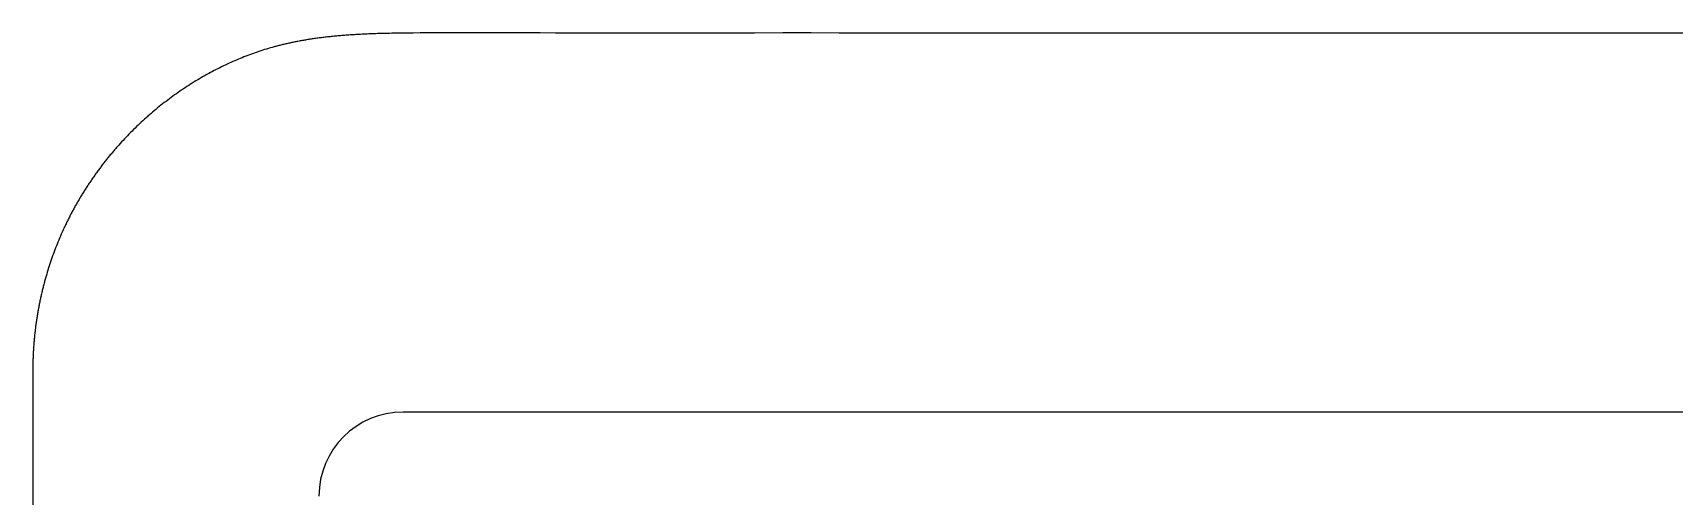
# Model space of a CAD drawing. Header units: millimetres. Extents: x -9 to 276, y -90 to 14.
# Drawn here: x -9 to 0.75, y 6.5 to 9.25 of the extents above; entities that cross this region are included whole.
import ezdxf

# ---------------------------------------------------------------- set-up
doc = ezdxf.new("R2010")
doc.units = ezdxf.units.MM
doc.layers.add('BLACK', color=7, linetype='CONTINUOUS')

msp = doc.modelspace()

# ---------------------------------------------------------------- linework, layer by layer
at = {"layer": 'BLACK', "linetype": 'Continuous'}
for p, q in [((-7.565422, 9.167742), (-7.571029, 9.166194)), ((-7.559773, 9.169281), (-7.565422, 9.167742)), ((-7.554121, 9.1708), (-7.559773, 9.169281)), ((-7.548427, 9.172309), (-7.554121, 9.1708)), ((-7.542728, 9.173798), (-7.548427, 9.172309)), ((-7.536986, 9.175278), (-7.542728, 9.173798)), ((-7.531241, 9.176738), (-7.536986, 9.175278)), ((-7.52545, 9.178189), (-7.531241, 9.176738)), ((-7.519655, 9.179619), (-7.52545, 9.178189)), ((-7.513815, 9.181041), (-7.519655, 9.179619)), ((-7.50797, 9.182442), (-7.513815, 9.181041)), ((-7.502078, 9.183835), (-7.50797, 9.182442)), ((-7.496182, 9.185207), (-7.502078, 9.183835)), ((-7.490237, 9.18657), (-7.496182, 9.185207)), ((-7.484288, 9.187913), (-7.490237, 9.18657)), ((-7.478288, 9.189247), (-7.484288, 9.187913)), ((-7.472285, 9.190562), (-7.478288, 9.189247)), ((-7.466229, 9.191867), (-7.472285, 9.190562)), ((-7.460169, 9.193152), (-7.466229, 9.191867)), ((-7.454056, 9.194428), (-7.460169, 9.193152)), ((-7.447938, 9.195684), (-7.454056, 9.194428)), ((-7.441765, 9.196931), (-7.447938, 9.195684)), ((-7.435587, 9.198158), (-7.441765, 9.196931)), ((-7.429352, 9.199376), (-7.435587, 9.198158)), ((-7.423113, 9.200574), (-7.429352, 9.199376)), ((-7.416815, 9.201763), (-7.423113, 9.200574)), ((-7.410512, 9.202932), (-7.416815, 9.201763)), ((-7.404147, 9.204092), (-7.410512, 9.202932)), ((-7.397779, 9.205232), (-7.404147, 9.204092)), ((-7.391346, 9.206364), (-7.397779, 9.205232)), ((-7.384909, 9.207475), (-7.391346, 9.206364)), ((-7.378405, 9.208577), (-7.384909, 9.207475)), ((-7.371898, 9.20966), (-7.378405, 9.208577)), ((-7.365321, 9.210733), (-7.371898, 9.20966)), ((-7.35874, 9.211787), (-7.365321, 9.210733)), ((-7.352088, 9.212831), (-7.35874, 9.211787)), ((-7.345431, 9.213856), (-7.352088, 9.212831)), ((-7.338699, 9.214872), (-7.345431, 9.213856)), ((-7.331963, 9.215868), (-7.338699, 9.214872)), ((-7.325149, 9.216855), (-7.331963, 9.215868)), ((-7.31833, 9.217822), (-7.325149, 9.216855)), ((-7.31143, 9.21878), (-7.31833, 9.217822)), ((-7.304526, 9.219718), (-7.31143, 9.21878)), ((-7.297537, 9.220647), (-7.304526, 9.219718)), ((-7.290543, 9.221557), (-7.297537, 9.220647)), ((-7.28346, 9.222457), (-7.290543, 9.221557)), ((-7.276372, 9.223338), (-7.28346, 9.222457)), ((-7.269191, 9.22421), (-7.276372, 9.223338)), ((-7.262006, 9.225062), (-7.269191, 9.22421)), ((-7.254722, 9.225905), (-7.262006, 9.225062)), ((-7.247434, 9.226728), (-7.254722, 9.225905)), ((-7.240041, 9.227542), (-7.247434, 9.226728)), ((-7.232645, 9.228336), (-7.240041, 9.227542)), ((-7.225139, 9.229122), (-7.232645, 9.228336)), ((-7.217629, 9.229888), (-7.225139, 9.229122)), ((-7.210002, 9.230645), (-7.217629, 9.229888)), ((-7.202372, 9.231382), (-7.210002, 9.230645)), ((-7.194618, 9.23211), (-7.202372, 9.231382)), ((-7.18686, 9.232818), (-7.194618, 9.23211)), ((-7.178971, 9.233518), (-7.18686, 9.232818)), ((-7.171078, 9.234197), (-7.178971, 9.233518)), ((-7.163044, 9.234868), (-7.171078, 9.234197)), ((-7.155008, 9.235519), (-7.163044, 9.234868)), ((-7.14682, 9.236162), (-7.155008, 9.235519)), ((-7.13863, 9.236784), (-7.14682, 9.236162)), ((-7.130277, 9.237398), (-7.13863, 9.236784)), ((-7.121921, 9.237992), (-7.130277, 9.237398)), ((-7.113391, 9.238577), (-7.121921, 9.237992)), ((-7.104857, 9.239142), (-7.113391, 9.238577)), ((-7.096133, 9.2397), (-7.104857, 9.239142)), ((-7.087407, 9.240236), (-7.096133, 9.2397)), ((-7.078473, 9.240765), (-7.087407, 9.240236)), ((-7.069537, 9.241274), (-7.078473, 9.240765)), ((-7.060373, 9.241774), (-7.069537, 9.241274)), ((-7.051207, 9.242255), (-7.060373, 9.241774)), ((-7.041789, 9.242727), (-7.051207, 9.242255)), ((-7.032368, 9.243179), (-7.041789, 9.242727)), ((-7.022668, 9.243624), (-7.032368, 9.243179)), ((-7.012964, 9.244048), (-7.022668, 9.243624)), ((-7.002944, 9.244465), (-7.012964, 9.244048)), ((-6.992922, 9.244862), (-7.002944, 9.244465)), ((-6.982539, 9.245251), (-6.992922, 9.244862)), ((-6.972153, 9.24562), (-6.982539, 9.245251)), ((-6.96135, 9.245983), (-6.972153, 9.24562)), ((-6.950544, 9.246325), (-6.96135, 9.245983)), ((-6.939245, 9.246661), (-6.950544, 9.246325)), ((-6.927943, 9.246976), (-6.939245, 9.246661)), ((-6.916042, 9.247286), (-6.927943, 9.246976)), ((-6.90414, 9.247575), (-6.916042, 9.247286)), ((-6.891486, 9.247861), (-6.90414, 9.247575)), ((-6.878831, 9.248125), (-6.891486, 9.247861)), ((-6.865185, 9.248388), (-6.878831, 9.248125)), ((-6.851537, 9.248629), (-6.865185, 9.248388)), ((-6.836474, 9.248872), (-6.851537, 9.248629)), ((-6.821411, 9.249093), (-6.836474, 9.248872)), ((-6.803999, 9.249323), (-6.821411, 9.249093)), ((-6.786587, 9.24953), (-6.803999, 9.249323)), ((-6.763003, 9.249779), (-6.786587, 9.24953)), ((-6.739424, 9.25), (-6.763003, 9.249779)), ((-6.697382, 9.250342), (-6.739424, 9.25)), ((-6.65536, 9.250624), (-6.697382, 9.250342)), ((-6.613357, 9.250851), (-6.65536, 9.250624)), ((-6.571372, 9.251025), (-6.613357, 9.250851)), ((-6.529403, 9.251152), (-6.571372, 9.251025)), ((-6.487449, 9.251235), (-6.529403, 9.251152)), ((-6.445509, 9.251278), (-6.487449, 9.251235)), ((-6.40358, 9.251285), (-6.445509, 9.251278)), ((-6.361663, 9.25126), (-6.40358, 9.251285)), ((-6.319755, 9.251207), (-6.361663, 9.25126)), ((-6.277855, 9.25113), (-6.319755, 9.251207)), ((-6.235962, 9.251033), (-6.277855, 9.25113)), ((-6.152191, 9.250796), (-6.235962, 9.251033)), ((-6.068431, 9.250527), (-6.152191, 9.250796)), ((-5.984345, 9.250256), (-6.068431, 9.250527)), ((-5.892788, 9.25), (-5.984345, 9.250256)), ((-5.803399, 9.249818), (-5.892788, 9.25)), ((-5.713987, 9.249703), (-5.803399, 9.249818)), ((-5.624555, 9.249645), (-5.713987, 9.249703)), ((-5.535108, 9.249635), (-5.624555, 9.249645)), ((-5.445648, 9.249663), (-5.535108, 9.249635)), ((-5.356177, 9.249719), (-5.445648, 9.249663)), ((-5.177221, 9.249879), (-5.356177, 9.249719)), ((-5.046152, 9.25), (-5.177221, 9.249879)), ((-4.878321, 9.25012), (-5.046152, 9.25)), ((-4.710504, 9.250196), (-4.878321, 9.25012)), ((-4.5427, 9.250236), (-4.710504, 9.250196)), ((-4.374906, 9.250246), (-4.5427, 9.250236)), ((-4.20712, 9.250231), (-4.374906, 9.250246)), ((-4.039341, 9.250198), (-4.20712, 9.250231)), ((-3.703792, 9.250101), (-4.039341, 9.250198)), ((-3.35288, 9.25), (-3.703792, 9.250101)), ((-2.992662, 9.249943), (-3.35288, 9.25)), ((-2.63243, 9.24993), (-2.992662, 9.249943)), ((-1.911942, 9.249977), (-2.63243, 9.24993)), ((-1.659608, 9.25), (-1.911942, 9.249977)), ((0.033664, 9.25), (-1.659608, 9.25)), ((0.339389, 9.249966), (0.033664, 9.25)), ((0.948621, 9.249911), (0.339389, 9.249966)), ((-7.832838, 9.070103), (-7.8439, 9.064991)), ((-7.821765, 9.075132), (-7.832838, 9.070103)), ((-7.810682, 9.080078), (-7.821765, 9.075132)), ((-7.79959, 9.08494), (-7.810682, 9.080078)), ((-7.788489, 9.089719), (-7.79959, 9.08494)), ((-7.777381, 9.094415), (-7.788489, 9.089719)), ((-7.766266, 9.099026), (-7.777381, 9.094415)), ((-7.755145, 9.103554), (-7.766266, 9.099026)), ((-7.744019, 9.107998), (-7.755145, 9.103554)), ((-7.732889, 9.112357), (-7.744019, 9.107998)), ((-7.721754, 9.116633), (-7.732889, 9.112357)), ((-7.710617, 9.120824), (-7.721754, 9.116633)), ((-7.699478, 9.124931), (-7.710617, 9.120824)), ((-7.688336, 9.128953), (-7.699478, 9.124931)), ((-7.677195, 9.132891), (-7.688336, 9.128953)), ((-7.666052, 9.136744), (-7.677195, 9.132891)), ((-7.654911, 9.140513), (-7.666052, 9.136744)), ((-7.64377, 9.144197), (-7.654911, 9.140513)), ((-7.632632, 9.147797), (-7.64377, 9.144197)), ((-7.621496, 9.151312), (-7.632632, 9.147797)), ((-7.610362, 9.154742), (-7.621496, 9.151312)), ((-7.599233, 9.158088), (-7.610362, 9.154742)), ((-7.588108, 9.161349), (-7.599233, 9.158088)), ((-7.576988, 9.164526), (-7.588108, 9.161349)), ((-7.576632, 9.164626), (-7.576988, 9.164526)), ((-7.571029, 9.166194), (-7.576632, 9.164626)), ((-8.018715, 8.97214), (-8.029459, 8.965662)), ((-8.007946, 8.978541), (-8.018715, 8.97214)), ((-7.997151, 8.984864), (-8.007946, 8.978541)), ((-7.986332, 8.991108), (-7.997151, 8.984864)), ((-7.97549, 8.997273), (-7.986332, 8.991108)), ((-7.964625, 9.00336), (-7.97549, 8.997273)), ((-7.953739, 9.009367), (-7.964625, 9.00336)), ((-7.942832, 9.015294), (-7.953739, 9.009367)), ((-7.931906, 9.021141), (-7.942832, 9.015294)), ((-7.920961, 9.026907), (-7.931906, 9.021141)), ((-7.909999, 9.032593), (-7.920961, 9.026907)), ((-7.899019, 9.038197), (-7.909999, 9.032593)), ((-7.888024, 9.04372), (-7.899019, 9.038197)), ((-7.877013, 9.049161), (-7.888024, 9.04372)), ((-7.865989, 9.05452), (-7.877013, 9.049161)), ((-7.854951, 9.059797), (-7.865989, 9.05452)), ((-7.8439, 9.064991), (-7.854951, 9.059797)), ((-8.166296, 8.874625), (-8.17657, 8.867117)), ((-8.155982, 8.882064), (-8.166296, 8.874625)), ((-8.145629, 8.889432), (-8.155982, 8.882064)), ((-8.135238, 8.896729), (-8.145629, 8.889432)), ((-8.12481, 8.903954), (-8.135238, 8.896729)), ((-8.114346, 8.911107), (-8.12481, 8.903954)), ((-8.103847, 8.918187), (-8.114346, 8.911107)), ((-8.093315, 8.925194), (-8.103847, 8.918187)), ((-8.082749, 8.932127), (-8.093315, 8.925194)), ((-8.072151, 8.938985), (-8.082749, 8.932127)), ((-8.061522, 8.945768), (-8.072151, 8.938985)), ((-8.050863, 8.952476), (-8.061522, 8.945768)), ((-8.040175, 8.959107), (-8.050863, 8.952476)), ((-8.029459, 8.965662), (-8.040175, 8.959107)), ((-8.286666, 8.780118), (-8.296384, 8.771827)), ((-8.276897, 8.788347), (-8.286666, 8.780118)), ((-8.267076, 8.796515), (-8.276897, 8.788347)), ((-8.257206, 8.80462), (-8.267076, 8.796515)), ((-8.247287, 8.812662), (-8.257206, 8.80462)), ((-8.237321, 8.82064), (-8.247287, 8.812662)), ((-8.227307, 8.828552), (-8.237321, 8.82064)), ((-8.217247, 8.836399), (-8.227307, 8.828552)), ((-8.207143, 8.84418), (-8.217247, 8.836399)), ((-8.196995, 8.851894), (-8.207143, 8.84418)), ((-8.186804, 8.85954), (-8.196995, 8.851894)), ((-8.17657, 8.867117), (-8.186804, 8.85954)), ((-8.391089, 8.685194), (-8.400208, 8.676254)), ((-8.381913, 8.694078), (-8.391089, 8.685194)), ((-8.372683, 8.702904), (-8.381913, 8.694078)), ((-8.363397, 8.711672), (-8.372683, 8.702904)), ((-8.354057, 8.720382), (-8.363397, 8.711672)), ((-8.344662, 8.729033), (-8.354057, 8.720382)), ((-8.335214, 8.737624), (-8.344662, 8.729033)), ((-8.325712, 8.746156), (-8.335214, 8.737624)), ((-8.316158, 8.754628), (-8.325712, 8.746156)), ((-8.315661, 8.755066), (-8.316158, 8.754628)), ((-8.306049, 8.763476), (-8.315661, 8.755066)), ((-8.296384, 8.771827), (-8.306049, 8.763476)), ((-8.488226, 8.5838), (-8.496701, 8.57426)), ((-8.47969, 8.593288), (-8.488226, 8.5838)), ((-8.471094, 8.602723), (-8.47969, 8.593288)), ((-8.462439, 8.612105), (-8.471094, 8.602723)), ((-8.453723, 8.621433), (-8.462439, 8.612105)), ((-8.444949, 8.630708), (-8.453723, 8.621433)), ((-8.436116, 8.639928), (-8.444949, 8.630708)), ((-8.427225, 8.649093), (-8.436116, 8.639928)), ((-8.418277, 8.658202), (-8.427225, 8.649093)), ((-8.409271, 8.667256), (-8.418277, 8.658202)), ((-8.400208, 8.676254), (-8.409271, 8.667256)), ((-8.570178, 8.486135), (-8.574109, 8.481124)), ((-8.566231, 8.491135), (-8.570178, 8.486135)), ((-8.562267, 8.496123), (-8.566231, 8.491135)), ((-8.558288, 8.501098), (-8.562267, 8.496123)), ((-8.554292, 8.506062), (-8.558288, 8.501098)), ((-8.550281, 8.511014), (-8.554292, 8.506062)), ((-8.546254, 8.515953), (-8.550281, 8.511014)), ((-8.54221, 8.520881), (-8.546254, 8.515953)), ((-8.538151, 8.525796), (-8.54221, 8.520881)), ((-8.534076, 8.530699), (-8.538151, 8.525796)), ((-8.529986, 8.535589), (-8.534076, 8.530699)), ((-8.52588, 8.540467), (-8.529986, 8.535589)), ((-8.521758, 8.545333), (-8.52588, 8.540467)), ((-8.51762, 8.550186), (-8.521758, 8.545333)), ((-8.513467, 8.555026), (-8.51762, 8.550186)), ((-8.509299, 8.559854), (-8.513467, 8.555026)), ((-8.505115, 8.564669), (-8.509299, 8.559854)), ((-8.500916, 8.569471), (-8.505115, 8.564669)), ((-8.496701, 8.57426), (-8.500916, 8.569471)), ((-8.642053, 8.388974), (-8.645669, 8.38375)), ((-8.638421, 8.394187), (-8.642053, 8.388974)), ((-8.634771, 8.399389), (-8.638421, 8.394187)), ((-8.631105, 8.404581), (-8.634771, 8.399389)), ((-8.627422, 8.409762), (-8.631105, 8.404581)), ((-8.623722, 8.414931), (-8.627422, 8.409762)), ((-8.620005, 8.420091), (-8.623722, 8.414931)), ((-8.616272, 8.425238), (-8.620005, 8.420091)), ((-8.612521, 8.430376), (-8.616272, 8.425238)), ((-8.608754, 8.435501), (-8.612521, 8.430376)), ((-8.604971, 8.440616), (-8.608754, 8.435501)), ((-8.601171, 8.445719), (-8.604971, 8.440616)), ((-8.597354, 8.450812), (-8.601171, 8.445719)), ((-8.593521, 8.455893), (-8.597354, 8.450812)), ((-8.589671, 8.460962), (-8.593521, 8.455893)), ((-8.585805, 8.46602), (-8.589671, 8.460962)), ((-8.581923, 8.471066), (-8.585805, 8.46602)), ((-8.578024, 8.476101), (-8.581923, 8.471066)), ((-8.574109, 8.481124), (-8.578024, 8.476101)), ((-8.70449, 8.293397), (-8.707792, 8.287994)), ((-8.70117, 8.29879), (-8.70449, 8.293397)), ((-8.697831, 8.304174), (-8.70117, 8.29879)), ((-8.694476, 8.309548), (-8.697831, 8.304174)), ((-8.691103, 8.314913), (-8.694476, 8.309548)), ((-8.687713, 8.320267), (-8.691103, 8.314913)), ((-8.684304, 8.325613), (-8.687713, 8.320267)), ((-8.680879, 8.330948), (-8.684304, 8.325613)), ((-8.677435, 8.336274), (-8.680879, 8.330948)), ((-8.673975, 8.34159), (-8.677435, 8.336274)), ((-8.670497, 8.346896), (-8.673975, 8.34159)), ((-8.667002, 8.352191), (-8.670497, 8.346896)), ((-8.663489, 8.357477), (-8.667002, 8.352191)), ((-8.65996, 8.362752), (-8.663489, 8.357477)), ((-8.656412, 8.368018), (-8.65996, 8.362752)), ((-8.652848, 8.373272), (-8.656412, 8.368018)), ((-8.649267, 8.378517), (-8.652848, 8.373272)), ((-8.645669, 8.38375), (-8.649267, 8.378517)), ((-8.76119, 8.194777), (-8.764168, 8.189216)), ((-8.758194, 8.200329), (-8.76119, 8.194777)), ((-8.75518, 8.205873), (-8.758194, 8.200329)), ((-8.752147, 8.211408), (-8.75518, 8.205873)), ((-8.749096, 8.216936), (-8.752147, 8.211408)), ((-8.746028, 8.222454), (-8.749096, 8.216936)), ((-8.74294, 8.227964), (-8.746028, 8.222454)), ((-8.739835, 8.233465), (-8.74294, 8.227964)), ((-8.736711, 8.238959), (-8.739835, 8.233465)), ((-8.73357, 8.244442), (-8.736711, 8.238959)), ((-8.73041, 8.249918), (-8.73357, 8.244442)), ((-8.727233, 8.255384), (-8.73041, 8.249918)), ((-8.724037, 8.260842), (-8.727233, 8.255384)), ((-8.720824, 8.26629), (-8.724037, 8.260842)), ((-8.717593, 8.271731), (-8.720824, 8.26629)), ((-8.714344, 8.27716), (-8.717593, 8.271731)), ((-8.711077, 8.282582), (-8.714344, 8.27716)), ((-8.707792, 8.287994), (-8.711077, 8.282582)), ((-8.809298, 8.099191), (-8.81196, 8.093503)), ((-8.806617, 8.104875), (-8.809298, 8.099191)), ((-8.803918, 8.110549), (-8.806617, 8.104875)), ((-8.801199, 8.116218), (-8.803918, 8.110549)), ((-8.798463, 8.121878), (-8.801199, 8.116218)), ((-8.795706, 8.127532), (-8.798463, 8.121878)), ((-8.792932, 8.133177), (-8.795706, 8.127532)), ((-8.790139, 8.138817), (-8.792932, 8.133177)), ((-8.787328, 8.144447), (-8.790139, 8.138817)), ((-8.784497, 8.150071), (-8.787328, 8.144447)), ((-8.781649, 8.155686), (-8.784497, 8.150071)), ((-8.778781, 8.161295), (-8.781649, 8.155686)), ((-8.775896, 8.166894), (-8.778781, 8.161295)), ((-8.772991, 8.172488), (-8.775896, 8.166894)), ((-8.770069, 8.178071), (-8.772991, 8.172488)), ((-8.767127, 8.183648), (-8.770069, 8.178071)), ((-8.764168, 8.189216), (-8.767127, 8.183648)), ((-8.849335, 8.00807), (-8.854069, 7.996407)), ((-8.844529, 8.019697), (-8.849335, 8.00807)), ((-8.839651, 8.031287), (-8.844529, 8.019697)), ((-8.834703, 8.042841), (-8.839651, 8.031287)), ((-8.829683, 8.054357), (-8.834703, 8.042841)), ((-8.824593, 8.065834), (-8.829683, 8.054357)), ((-8.819433, 8.077273), (-8.824593, 8.065834)), ((-8.814604, 8.087805), (-8.819433, 8.077273)), ((-8.81196, 8.093503), (-8.814604, 8.087805)), ((-8.889325, 7.901892), (-8.893401, 7.889936)), ((-8.885175, 7.913819), (-8.889325, 7.901892)), ((-8.880951, 7.925715), (-8.885175, 7.913819)), ((-8.876653, 7.937579), (-8.880951, 7.925715)), ((-8.872282, 7.949411), (-8.876653, 7.937579)), ((-8.867838, 7.961211), (-8.872282, 7.949411)), ((-8.863321, 7.972977), (-8.867838, 7.961211)), ((-8.858731, 7.98471), (-8.863321, 7.972977)), ((-8.854069, 7.996407), (-8.858731, 7.98471)), ((-8.919832, 7.805451), (-8.923306, 7.793276)), ((-8.916283, 7.8176), (-8.919832, 7.805451)), ((-8.912658, 7.829724), (-8.916283, 7.8176)), ((-8.908957, 7.841821), (-8.912658, 7.829724)), ((-8.90518, 7.853892), (-8.908957, 7.841821)), ((-8.901328, 7.865935), (-8.90518, 7.853892)), ((-8.897402, 7.87795), (-8.901328, 7.865935)), ((-8.893401, 7.889936), (-8.897402, 7.87795)), ((-8.945473, 7.707418), (-8.946911, 7.701246)), ((-8.944015, 7.713585), (-8.945473, 7.707418)), ((-8.942537, 7.719747), (-8.944015, 7.713585)), ((-8.941041, 7.725904), (-8.942537, 7.719747)), ((-8.939525, 7.732056), (-8.941041, 7.725904)), ((-8.937989, 7.738203), (-8.939525, 7.732056)), ((-8.936435, 7.744345), (-8.937989, 7.738203)), ((-8.934861, 7.750481), (-8.936435, 7.744345)), ((-8.933268, 7.756612), (-8.934861, 7.750481)), ((-8.931655, 7.762737), (-8.933268, 7.756612)), ((-8.930024, 7.768856), (-8.931655, 7.762737)), ((-8.928373, 7.77497), (-8.930024, 7.768856)), ((-8.926703, 7.781078), (-8.928373, 7.77497)), ((-8.923306, 7.793276), (-8.926703, 7.781078)), ((-8.966148, 7.608139), (-8.967273, 7.601901)), ((-8.965003, 7.614374), (-8.966148, 7.608139)), ((-8.963838, 7.620605), (-8.965003, 7.614374)), ((-8.962653, 7.626833), (-8.963838, 7.620605)), ((-8.961449, 7.633056), (-8.962653, 7.626833)), ((-8.960225, 7.639277), (-8.961449, 7.633056)), ((-8.958982, 7.645492), (-8.960225, 7.639277)), ((-8.957719, 7.651705), (-8.958982, 7.645492)), ((-8.956436, 7.657912), (-8.957719, 7.651705)), ((-8.955134, 7.664116), (-8.956436, 7.657912)), ((-8.953812, 7.670315), (-8.955134, 7.664116)), ((-8.952471, 7.676511), (-8.953812, 7.670315)), ((-8.95111, 7.682701), (-8.952471, 7.676511)), ((-8.94973, 7.688888), (-8.95111, 7.682701)), ((-8.94833, 7.695069), (-8.94973, 7.688888)), ((-8.946911, 7.701246), (-8.94833, 7.695069)), ((-8.980955, 7.514243), (-8.981783, 7.507961)), ((-8.980106, 7.520521), (-8.980955, 7.514243)), ((-8.979238, 7.526798), (-8.980106, 7.520521)), ((-8.97835, 7.533071), (-8.979238, 7.526798)), ((-8.977442, 7.539343), (-8.97835, 7.533071)), ((-8.976514, 7.545611), (-8.977442, 7.539343)), ((-8.975567, 7.551878), (-8.976514, 7.545611)), ((-8.974599, 7.558141), (-8.975567, 7.551878)), ((-8.973612, 7.564402), (-8.974599, 7.558141)), ((-8.972605, 7.570659), (-8.973612, 7.564402)), ((-8.971578, 7.576914), (-8.972605, 7.570659)), ((-8.970532, 7.583165), (-8.971578, 7.576914)), ((-8.969465, 7.589414), (-8.970532, 7.583165)), ((-8.968379, 7.595659), (-8.969465, 7.589414)), ((-8.967273, 7.601901), (-8.968379, 7.595659)), ((-8.991818, 7.413538), (-8.992327, 7.407232)), ((-8.991289, 7.419842), (-8.991818, 7.413538)), ((-8.990739, 7.426146), (-8.991289, 7.419842)), ((-8.99017, 7.432448), (-8.990739, 7.426146)), ((-8.989581, 7.438749), (-8.99017, 7.432448)), ((-8.988972, 7.445049), (-8.989581, 7.438749)), ((-8.988343, 7.451348), (-8.988972, 7.445049)), ((-8.987694, 7.457644), (-8.988343, 7.451348)), ((-8.987025, 7.463941), (-8.987694, 7.457644)), ((-8.986336, 7.470234), (-8.987025, 7.463941)), ((-8.985627, 7.476527), (-8.986336, 7.470234)), ((-8.984898, 7.482818), (-8.985627, 7.476527)), ((-8.984149, 7.489107), (-8.984898, 7.482818)), ((-8.98338, 7.495393), (-8.984149, 7.489107)), ((-8.982592, 7.501679), (-8.98338, 7.495393)), ((-8.981783, 7.507961), (-8.982592, 7.501679)), ((-8.997354, 7.318908), (-8.997562, 7.312599)), ((-8.997125, 7.325218), (-8.997354, 7.318908)), ((-8.996876, 7.331527), (-8.997125, 7.325218)), ((-8.996607, 7.337838), (-8.996876, 7.331527)), ((-8.996318, 7.344147), (-8.996607, 7.337838)), ((-8.996009, 7.350458), (-8.996318, 7.344147)), ((-8.99568, 7.356767), (-8.996009, 7.350458)), ((-8.995331, 7.363077), (-8.99568, 7.356767)), ((-8.994962, 7.369386), (-8.995331, 7.363077)), ((-8.994573, 7.375696), (-8.994962, 7.369386)), ((-8.994164, 7.382003), (-8.994573, 7.375696)), ((-8.993735, 7.388312), (-8.994164, 7.382003)), ((-8.993285, 7.394619), (-8.993735, 7.388312)), ((-8.992816, 7.400927), (-8.993285, 7.394619)), ((-8.992327, 7.407232), (-8.992816, 7.400927)), ((-8.99854, 7.255841), (-8.998549, 7.25)), ((-8.998549, 7.25), (-8.998549, -6.647223)), ((-8.998512, 7.262145), (-8.99854, 7.255841)), ((-8.998463, 7.268449), (-8.998512, 7.262145)), ((-8.998395, 7.274755), (-8.998463, 7.268449)), ((-8.998306, 7.281059), (-8.998395, 7.274755)), ((-8.998197, 7.287367), (-8.998306, 7.281059)), ((-8.998069, 7.293673), (-8.998197, 7.287367)), ((-8.99792, 7.299982), (-8.998069, 7.293673)), ((-8.997751, 7.30629), (-8.99792, 7.299982)), ((-8.997562, 7.312599), (-8.997751, 7.30629)), ((6.80145, 6.99795), (-6.798549, 6.99795))]:
    msp.add_line(p, q, dxfattribs=at)
at = {"layer": 'BLACK'}
msp.add_arc((-6.7985, 6.4979), 0.50005, 90.0056144, 179.9943856, dxfattribs=at)

doc.saveas('drawing.dxf')
